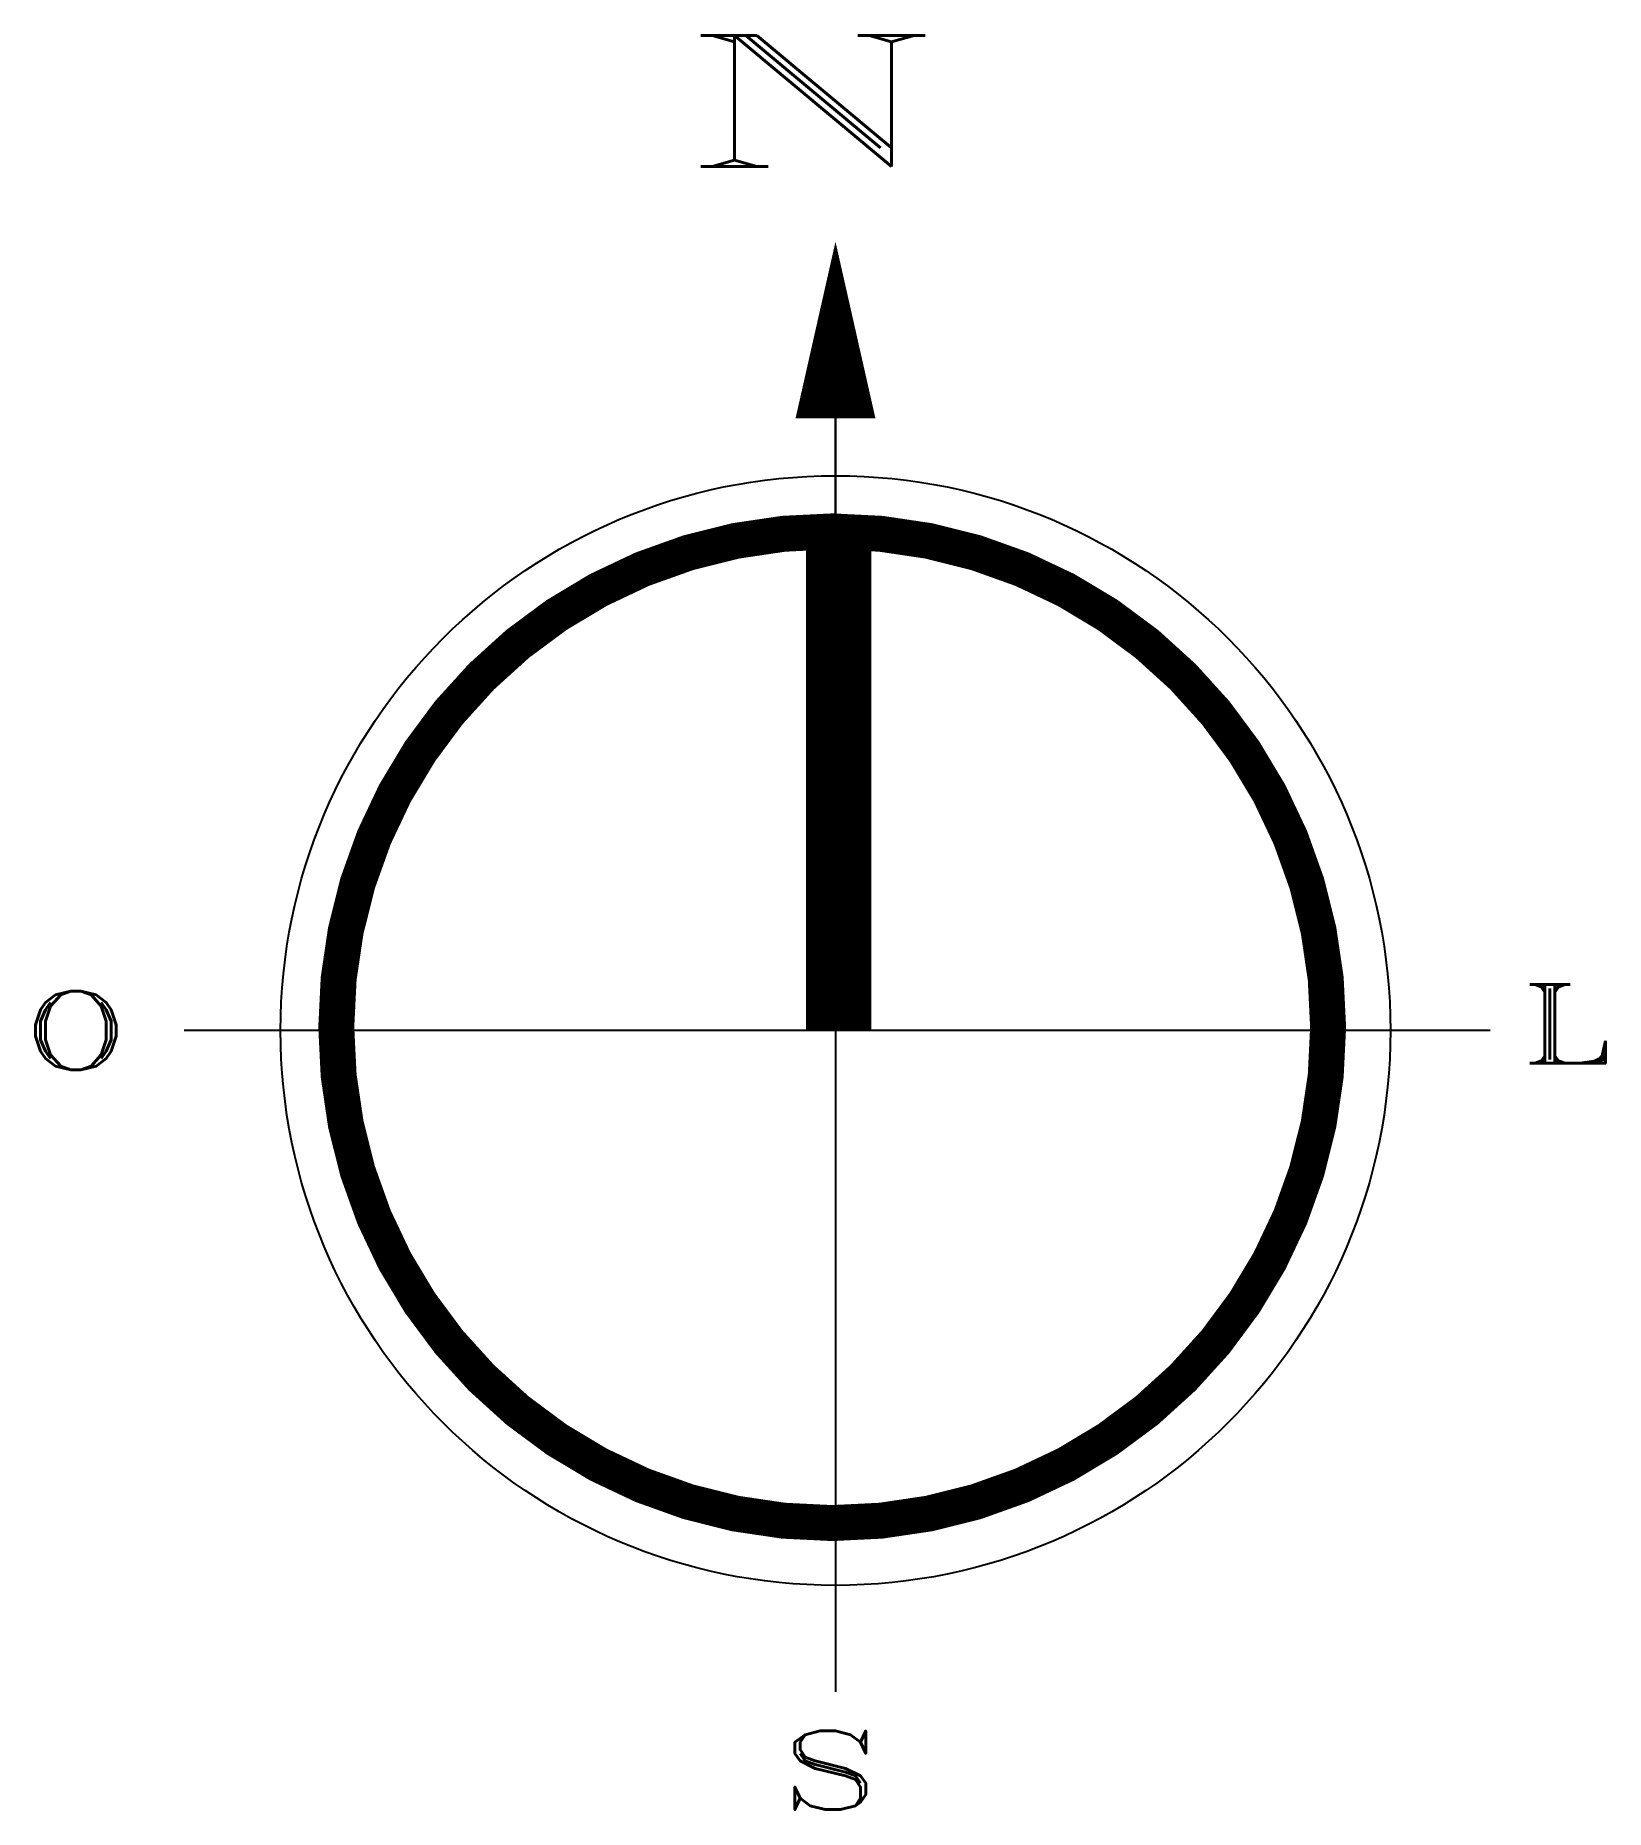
# Model space of a CAD drawing. Extents: x -7.7 to 7.5, y -7.6 to 9.6.
import ezdxf

# ---------------------------------------------------------------- set-up
doc = ezdxf.new("R2010")
doc.units = 0
doc.styles.add('ROMANT', font='romant', dxfattribs={"height": 0.2})

msp = doc.modelspace()

# ---------------------------------------------------------------- linework, layer by layer
at = {"color": 1}
for p, q in [((0.032, -0.032), (0.032, 6.254)), ((0.032, 6.254), (0.032, -6.444)), ((6.381, -0.032), (-6.285, -0.032))]:
    msp.add_line(p, q, dxfattribs=at)
msp.add_lwpolyline([(0.032, 5.905, 0.775, 0, 0), (0.032, 7.619, 0, 0, 0)], format="xyseb", dxfattribs=at)
at = {"color": 1, "const_width": 0.635}
msp.add_lwpolyline([(0.063, -0.032), (0.063, -0.032), (0.063, 4.698)], dxfattribs=at)
at = {"color": 8, "const_width": 0.349}
msp.add_lwpolyline([(-4.809, 0, 1), (4.809, 0, 1)], format="xyb", close=True, dxfattribs=at)
at = {"color": 1}
msp.add_circle((0.032, -0.032), 5.381, dxfattribs=at)
for radius in [4.887, 4.875, 4.849, 4.763, 4.728]:
    msp.add_circle((0.032, -0.032), radius)

# ---------------------------------------------------------------- texts
at = {"color": 1, "style": 'ROMANT'}
for s, height, width, p in [('N', 1.27, 2, (-1.492, 8.349)), ('O', 0.762, 1.5, (-7.873, -0.413)), ('L', 0.762, 1.5, (6.666, -0.349)), ('S', 0.762, 1.5, (-0.508, -7.587))]:
    msp.add_text(s, height=height, dxfattribs=dict(at, width=width)).set_placement(p)

doc.saveas('drawing.dxf')
